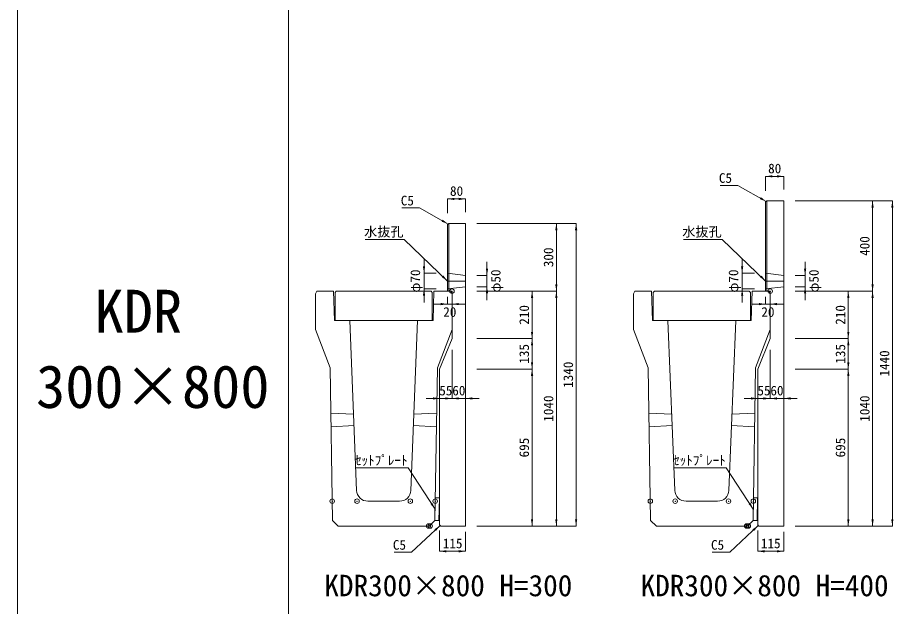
# Model space of a CAD drawing. Units: millimetres at full size, sheet at 1:40. Extents: x 172874 to 199766, y 869448 to 902797.
# Drawn here: x 187274 to 191152, y 892292 to 894900 of the extents above; entities that cross this region are included whole.
import ezdxf
from ezdxf.enums import TextEntityAlignment as Align

# ---------------------------------------------------------------- set-up
doc = ezdxf.new("R2010")
doc.units = ezdxf.units.MM
doc.header["$LTSCALE"] = 40
doc.header["$PDMODE"] = 32
doc.header["$PDSIZE"] = 20
doc.linetypes.add('DASHED', pattern=[7.5, 6, -1.5])
doc.linetypes.add('USER2', pattern=[4.7625, 3.175, -1.5875])
for name, color, linetype, lineweight in [('セットプレート', 3, 'Continuous', 13), ('パネックスKDR', 2, 'Continuous', 13), ('図枠', 5, 'Continuous', 13), ('寸法線', 7, 'Continuous', 13), ('引出線', 4, 'Continuous', 13), ('本体', 2, 'Continuous', 13), ('補助線', 8, 'Continuous', 13)]:
    doc.layers.add(name, color=color, linetype=linetype, lineweight=lineweight)
doc.layers.add('文字', color=7, linetype='Continuous')
doc.styles.add('ＭＳ ゴシック', font='')
doc.styles.get('ＭＳ ゴシック').set_extended_font_data('MS Gothic')

# ---------------------------------------------------------------- blocks, each defined once
blk = doc.blocks.new('filled_arrow')
at = {"color": 0, "linetype": 'Continuous', "lineweight": -2}
blk.add_solid([(7.5, 1.25), (0, 0), (7.5, -1.25)], dxfattribs=at)

msp = doc.modelspace()

# ---------------------------------------------------------------- linework, layer by layer
at = {"layer": 'セットプレート'}
for points in [[(189122.05, 892673.33), (189140.04, 892673.04), (189141.65, 892773.02), (189123.66, 892773.31)], [(190530.42, 892673.33), (190548.42, 892673.04), (190550.03, 892773.02), (190532.03, 892773.31)]]:
    msp.add_lwpolyline(points, close=True, dxfattribs=at)
at = {"layer": 'パネックスKDR'}
for p, q in [((190586.29, 894083.33), (190591.29, 894088.33)), ((190586.29, 894083.33), (190586.29, 893688.33)), ((190591.29, 894088.33), (190666.29, 894088.33)), ((190666.29, 894088.33), (190666.29, 892648.33)), ((189177.92, 893983.33), (189182.92, 893988.33)), ((189177.92, 893983.33), (189177.92, 893688.33)), ((189182.92, 893988.33), (189257.92, 893988.33)), ((189257.92, 893988.33), (189257.92, 892648.33)), ((189177.92, 893688.33), (189197.92, 893688.33)), ((189197.92, 893688.33), (189197.92, 893478.33)), ((190586.29, 893688.33), (190606.29, 893688.33)), ((190606.29, 893688.33), (190606.29, 893478.33)), ((189197.92, 893478.33), (189142.92, 893343.33)), ((190606.29, 893478.33), (190551.29, 893343.33)), ((189142.92, 893343.33), (189142.92, 892653.33)), ((190551.29, 893343.33), (190551.29, 892653.33)), ((189142.92, 892653.33), (189147.92, 892648.33)), ((189147.92, 892648.33), (189257.92, 892648.33)), ((190551.29, 892653.33), (190556.29, 892648.33)), ((190556.29, 892648.33), (190666.29, 892648.33))]:
    msp.add_line(p, q, dxfattribs=at)
at = {"layer": 'パネックスKDR', "lineweight": 5}
for p, q in [((190591.29, 894088.33), (190591.29, 893688.33)), ((189182.92, 893988.33), (189182.92, 893688.33))]:
    msp.add_line(p, q, dxfattribs=at)
at = {"layer": 'パネックスKDR', "linetype": 'DASHED', "lineweight": 9}
for p, q in [((189177.92, 893768.33), (189257.92, 893758.33)), ((190586.29, 893768.33), (190666.29, 893758.33)), ((189177.92, 893698.33), (189257.92, 893708.33)), ((190586.29, 893698.33), (190666.29, 893708.33))]:
    msp.add_line(p, q, dxfattribs=at)
at = {"layer": '図枠'}
for p, q in [((187274.21, 902448.33), (187274.21, 886548.33)), ((188474.21, 902448.33), (188474.21, 886548.33))]:
    msp.add_line(p, q, dxfattribs=at)
at = {"layer": '寸法線'}
for p, q in [((190586.29, 894196.88), (190666.29, 894196.88)), ((190586.29, 894133.33), (190586.29, 894196.88)), ((190666.29, 894138.33), (190666.29, 894196.88)), ((189177.92, 894096.88), (189257.92, 894096.88)), ((189177.92, 894033.33), (189177.92, 894096.88)), ((189257.92, 894038.33), (189257.92, 894096.88)), ((190716.29, 894088.33), (191147.13, 894088.33)), ((190716.29, 894088.33), (191059.63, 894088.33)), ((191059.63, 893688.33), (191059.63, 894088.33)), ((191147.13, 892648.33), (191147.13, 894088.33)), ((189307.92, 893988.33), (189747.13, 893988.33)), ((189307.92, 893988.33), (189659.63, 893988.33)), ((189659.63, 893688.33), (189659.63, 893988.33)), ((189747.13, 892648.33), (189747.13, 893988.33)), ((189073.84, 893828.33), (189073.84, 893638.33)), ((190482.22, 893828.33), (190482.22, 893638.33)), ((189352.59, 893818.33), (189352.59, 893648.33)), ((190760.96, 893818.33), (190760.96, 893648.33)), ((189127.92, 893768.33), (189073.84, 893768.33)), ((189307.92, 893758.33), (189352.59, 893758.33)), ((190536.29, 893768.33), (190482.22, 893768.33)), ((190716.29, 893758.33), (190760.96, 893758.33)), ((189307.92, 893708.33), (189352.59, 893708.33)), ((190716.29, 893708.33), (190760.96, 893708.33)), ((189127.92, 893698.33), (189073.84, 893698.33)), ((189307.92, 893688.33), (189659.63, 893688.33)), ((189307.92, 893688.33), (189552.13, 893688.33)), ((189307.92, 893688.33), (189659.63, 893688.33)), ((189552.13, 893688.33), (189552.13, 893478.33)), ((189659.63, 893688.33), (189659.63, 892648.33)), ((190536.29, 893698.33), (190482.22, 893698.33)), ((190716.29, 893688.33), (191059.63, 893688.33)), ((190716.29, 893688.33), (190952.13, 893688.33)), ((190716.29, 893688.33), (191059.63, 893688.33)), ((190952.13, 893688.33), (190952.13, 893478.33)), ((191059.63, 893688.33), (191059.63, 892648.33)), ((189117.92, 893631.25), (189257.92, 893631.25)), ((189177.92, 893663.33), (189177.92, 893631.25)), ((189197.92, 893663.33), (189197.92, 893631.25)), ((190526.29, 893631.25), (190666.29, 893631.25)), ((190586.29, 893663.33), (190586.29, 893631.25)), ((190606.29, 893663.33), (190606.29, 893631.25)), ((189307.92, 893478.33), (189552.13, 893478.33)), ((189307.92, 893478.33), (189552.13, 893478.33)), ((189552.13, 893478.33), (189552.13, 893343.33)), ((190716.29, 893478.33), (190952.13, 893478.33)), ((190716.29, 893478.33), (190952.13, 893478.33)), ((190952.13, 893478.33), (190952.13, 893343.33)), ((189197.92, 893428.33), (189197.92, 893213.33)), ((189197.92, 893428.33), (189197.92, 893213.33)), ((189257.92, 893428.33), (189257.92, 893213.33)), ((190606.29, 893428.33), (190606.29, 893213.33)), ((190606.29, 893428.33), (190606.29, 893213.33)), ((190666.29, 893428.33), (190666.29, 893213.33)), ((189307.92, 893343.33), (189552.13, 893343.33)), ((189307.92, 893343.33), (189552.13, 893343.33)), ((189552.13, 893343.33), (189552.13, 892648.33)), ((190716.29, 893343.33), (190952.13, 893343.33)), ((190716.29, 893343.33), (190952.13, 893343.33)), ((190952.13, 893343.33), (190952.13, 892648.33)), ((189142.92, 893293.33), (189142.92, 893213.33)), ((190551.29, 893293.33), (190551.29, 893213.33)), ((189257.92, 893213.33), (189082.92, 893213.33)), ((189137.92, 893213.33), (189317.92, 893213.33)), ((190666.29, 893213.33), (190491.29, 893213.33)), ((190546.29, 893213.33), (190726.29, 893213.33)), ((189142.92, 892628.33), (189142.92, 892536.53)), ((189257.92, 892623.33), (189257.92, 892536.53)), ((189307.92, 892648.33), (189747.13, 892648.33)), ((189307.92, 892648.33), (189659.63, 892648.33)), ((189307.92, 892648.33), (189552.13, 892648.33)), ((190551.29, 892628.33), (190551.29, 892536.53)), ((190666.29, 892623.33), (190666.29, 892536.53)), ((190716.29, 892648.33), (191147.13, 892648.33)), ((190716.29, 892648.33), (191059.63, 892648.33)), ((190716.29, 892648.33), (190952.13, 892648.33)), ((189142.92, 892536.53), (189257.92, 892536.53)), ((190551.29, 892536.53), (190666.29, 892536.53))]:
    msp.add_line(p, q, dxfattribs=at)
at = {"layer": '引出線'}
for points in [[(190588.79, 894085.83), (190462.42, 894156.91), (190384.65, 894156.91)], [(189180.42, 893985.83), (189054.04, 894056.91), (188976.28, 894056.91)], [(189177.92, 893733.33), (188985.46, 893916.78), (188813.71, 893916.78)], [(190586.29, 893733.33), (190393.83, 893916.78), (190222.09, 893916.78)], [(189122.85, 892723.32), (189003.3, 892906.77), (188771.94, 892906.77)], [(190531.23, 892723.32), (190411.67, 892906.77), (190180.31, 892906.77)], [(189145.42, 892650.83), (189019.04, 892532.18), (188941.28, 892532.18)], [(190553.79, 892650.83), (190427.42, 892532.18), (190349.65, 892532.18)]]:
    msp.add_lwpolyline(points, dxfattribs=at)
at = {"layer": '本体'}
for p, q in [((188598.92, 893688.33), (188592.92, 893676.33)), ((188592.92, 893676.33), (188592.92, 893518.33)), ((188598.92, 893688.33), (188672.92, 893688.33)), ((188672.92, 893688.33), (188676.92, 893558.33)), ((189117.92, 893688.33), (189113.92, 893558.33)), ((189117.92, 893688.33), (189191.92, 893688.33)), ((189191.92, 893688.33), (189197.92, 893676.33)), ((189197.92, 893676.33), (189197.92, 893518.33)), ((190007.29, 893688.33), (190001.29, 893676.33)), ((190001.29, 893676.33), (190001.29, 893518.33)), ((190007.29, 893688.33), (190081.29, 893688.33)), ((190081.29, 893688.33), (190085.29, 893558.33)), ((190526.29, 893688.33), (190522.29, 893558.33)), ((190526.29, 893688.33), (190600.29, 893688.33)), ((190600.29, 893688.33), (190606.29, 893676.33)), ((190606.29, 893676.33), (190606.29, 893518.33)), ((188676.92, 893558.33), (188745.42, 893558.33)), ((188745.42, 893558.33), (188775.5, 892806.33)), ((189045.42, 893558.33), (189015.34, 892806.33)), ((189045.42, 893558.33), (189113.92, 893558.33)), ((190085.29, 893558.33), (190153.79, 893558.33)), ((190153.79, 893558.33), (190183.87, 892806.33)), ((190453.79, 893558.33), (190423.71, 892806.33)), ((190453.79, 893558.33), (190522.29, 893558.33)), ((188592.92, 893518.33), (188657.92, 893348.33)), ((189197.92, 893518.33), (189132.92, 893348.33)), ((190001.29, 893518.33), (190066.29, 893348.33)), ((190606.29, 893518.33), (190541.29, 893348.33)), ((188657.92, 893348.33), (188668.78, 892673.33)), ((189132.92, 893348.33), (189122.05, 892673.33)), ((190066.29, 893348.33), (190077.16, 892673.33)), ((190541.29, 893348.33), (190530.42, 892673.33)), ((188825.46, 892758.33), (188965.38, 892758.33)), ((190233.83, 892758.33), (190373.75, 892758.33)), ((188668.78, 892673.33), (188694.19, 892648.33)), ((189096.64, 892648.33), (189122.05, 892673.33)), ((190077.16, 892673.33), (190102.56, 892648.33)), ((190505.02, 892648.33), (190530.42, 892673.33)), ((188694.19, 892648.33), (189096.64, 892648.33)), ((190102.56, 892648.33), (190505.02, 892648.33))]:
    msp.add_line(p, q, dxfattribs=at)
at = {"layer": '本体', "linetype": 'USER2'}
for p, q in [((188661.14, 893148.33), (188762.02, 893143.33)), ((189028.82, 893143.33), (189129.7, 893148.33)), ((190069.51, 893148.33), (190170.39, 893143.33)), ((190437.19, 893143.33), (190538.07, 893148.33)), ((188662.1, 893088.33), (188764.02, 893093.33)), ((189026.82, 893093.33), (189128.73, 893088.33)), ((190070.48, 893088.33), (190172.39, 893093.33)), ((190435.19, 893093.33), (190537.1, 893088.33))]:
    msp.add_line(p, q, dxfattribs=at)
at = {"layer": '本体', "lineweight": 20}
for points in [[(188680.42, 893682.33), (188685.42, 893688.33), (189105.42, 893688.33), (189110.42, 893682.33), (189110.42, 893558.33), (188680.42, 893558.33)], [(190088.79, 893682.33), (190093.79, 893688.33), (190513.79, 893688.33), (190518.79, 893682.33), (190518.79, 893558.33), (190088.79, 893558.33)]]:
    msp.add_lwpolyline(points, close=True, dxfattribs=at)
at = {"layer": '本体'}
for centre, start, end in [((188825.46, 892808.33), 182.29061, 270), ((188965.38, 892808.33), 270, 357.70939), ((190233.83, 892808.33), 182.29061, 270), ((190373.75, 892808.33), 270, 357.70939)]:
    msp.add_arc(centre, 50, start, end, dxfattribs=at)
at = {"layer": '補助線'}
for p, q in [((189177.92, 893733.33), (189257.92, 893733.33)), ((190586.29, 893733.33), (190666.29, 893733.33))]:
    msp.add_line(p, q, dxfattribs=at)
for p in [(189197.92, 893688.33), (190606.29, 893688.33), (188667.42, 892758.33), (188777.42, 892758.33), (189013.42, 892758.33), (189123.42, 892758.33), (190075.79, 892758.33), (190185.79, 892758.33), (190421.79, 892758.33), (190531.79, 892758.33), (189093.92, 892648.33), (189100.92, 892648.33), (189100.92, 892648.33), (190502.29, 892648.33), (190509.29, 892648.33), (190509.29, 892648.33)]:
    msp.add_point(p, dxfattribs=at)

# ---------------------------------------------------------------- block references
at = {"layer": '寸法線', "xscale": 4, "yscale": 4}
for p in [(190586.29, 894196.88), (189177.92, 894096.88), (189197.92, 893631.25), (190606.29, 893631.25), (189197.92, 893213.33), (189257.92, 893213.33), (190606.29, 893213.33), (190666.29, 893213.33), (189142.92, 892536.53), (190551.29, 892536.53)]:
    msp.add_blockref('filled_arrow', p, dxfattribs=at)
for p, rotation in [((190666.29, 894196.88), 180), ((189257.92, 894096.88), 180), ((191059.63, 894088.33), 270), ((191147.13, 894088.33), 270), ((189659.63, 893988.33), 270), ((189747.13, 893988.33), 270), ((189073.84, 893768.33), 90), ((189352.59, 893758.33), 90), ((190482.22, 893768.33), 90), ((190760.96, 893758.33), 90), ((189352.59, 893708.33), 270), ((189659.63, 893688.33), 90), ((190760.96, 893708.33), 270), ((191059.63, 893688.33), 90), ((189073.84, 893698.33), 270), ((189552.13, 893688.33), 270), ((189659.63, 893688.33), 270), ((190482.22, 893698.33), 270), ((190952.13, 893688.33), 270), ((191059.63, 893688.33), 270), ((189177.92, 893631.25), 180), ((190586.29, 893631.25), 180), ((189552.13, 893478.33), 90), ((189552.13, 893478.33), 270), ((190952.13, 893478.33), 90), ((190952.13, 893478.33), 270), ((189552.13, 893343.33), 90), ((190952.13, 893343.33), 90), ((189552.13, 893343.33), 270), ((190952.13, 893343.33), 270), ((189142.92, 893213.33), 180), ((189197.92, 893213.33), 180), ((190551.29, 893213.33), 180), ((190606.29, 893213.33), 180), ((189552.13, 892648.33), 90), ((189659.63, 892648.33), 90), ((189747.13, 892648.33), 90), ((190952.13, 892648.33), 90), ((191059.63, 892648.33), 90), ((191147.13, 892648.33), 90), ((189257.92, 892536.53), 180), ((190666.29, 892536.53), 180)]:
    msp.add_blockref('filled_arrow', p, dxfattribs=dict(at, rotation=rotation))
at = {"layer": '引出線', "xscale": 4, "yscale": 4}
for p, rotation in [((190588.79, 894085.83), 150.6), ((189180.42, 893985.83), 150.6), ((189177.92, 893733.33), 136.4), ((190586.29, 893733.33), 136.4), ((189122.85, 892723.32), 123.1), ((190531.23, 892723.32), 123.1), ((189145.42, 892650.83), 223.2), ((190553.79, 892650.83), 223.2)]:
    msp.add_blockref('filled_arrow', p, dxfattribs=dict(at, rotation=rotation))

# ---------------------------------------------------------------- texts
at = {"layer": '寸法線', "style": 'ＭＳ ゴシック'}
for s, p in [('80', (190626.29, 894231.88)), ('80', (189217.92, 894131.88)), ('20', (189187.92, 893596.25)), ('20', (190596.29, 893596.25)), ('55', (189170.42, 893248.33)), ('60', (189227.92, 893248.33)), ('55', (190578.79, 893248.33)), ('60', (190636.29, 893248.33)), ('115', (189200.42, 892571.53)), ('115', (190608.79, 892571.53))]:
    msp.add_text(s, height=42.72, dxfattribs=at).set_placement(p, align=Align.MIDDLE_CENTER)
for s, p in [('400', (191024.63, 893888.33)), ('300', (189624.63, 893838.33)), ('φ70', (189035.19, 893733.33)), ('φ50', (189391.24, 893733.33)), ('φ70', (190443.56, 893733.33)), ('φ50', (190799.62, 893733.33)), ('210', (189517.13, 893583.33)), ('210', (190917.13, 893583.33)), ('135', (189517.13, 893410.83)), ('135', (190917.13, 893410.83)), ('1440', (191112.13, 893368.33)), ('1340', (189712.13, 893318.33)), ('1040', (189624.63, 893168.33)), ('1040', (191024.63, 893168.33)), ('695', (189517.13, 892995.83)), ('695', (190917.13, 892995.83))]:
    msp.add_text(s, height=42.72, rotation=90, dxfattribs=at).set_placement(p, align=Align.MIDDLE_CENTER)
at = {"layer": '引出線', "style": 'ＭＳ ゴシック'}
for s, p in [('C5', (190437.42, 894210.91)), ('C5', (189029.04, 894110.91)), ('水抜孔', (188983.21, 893973.06)), ('水抜孔', (190391.58, 893973.06)), ('ｾｯﾄﾌﾟﾚｰﾄ', (189001.05, 892960.77)), ('ｾｯﾄﾌﾟﾚｰﾄ', (190409.42, 892960.77)), ('C5', (188994.04, 892586.18)), ('C5', (190402.42, 892586.18))]:
    msp.add_text(s, height=42.72, dxfattribs=at).set_placement(p, align=Align.TOP_RIGHT)
at = {"layer": '文字', "style": 'ＭＳ ゴシック'}
for s, p in [('KDR ', (187615.21, 893694.5)), ('300×800', (187356.21, 893361.16))]:
    msp.add_text(s, height=189.9, dxfattribs=at).set_placement(p, align=Align.TOP_LEFT)
for s, p in [('KDR300×800 H=300', (188632.5, 892308.87)), ('KDR300×800 H=400', (190032.5, 892308.87))]:
    msp.add_text(s, height=94.94, dxfattribs=at).set_placement(p, align=Align.BOTTOM_LEFT)

doc.saveas('drawing.dxf')
